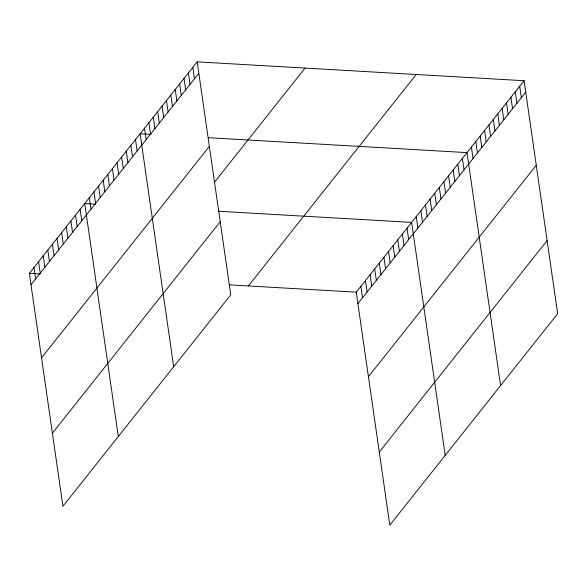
<?xml version="1.0" encoding="UTF-8"?>
<svg xmlns="http://www.w3.org/2000/svg" width="587" height="587" viewBox="0 0 587 587"><rect width="100%" height="100%" fill="white"/><g stroke="black" fill="none" stroke-linecap="round" stroke-linejoin="round"><path stroke-width="0.88" d="M197.181 61.855L230.75 294.828L62.919 506.28L29.35 273.315L197.181 61.855L524.081 80.72L557.65 313.685L389.819 525.145L356.25 292.172L524.081 80.72M31.001 284.746L198.824 73.294M41.53 357.857L209.361 146.398M214.145 182.623L305.057 68.085M52.39 433.177L220.213 221.717M248.374 285.95L416.205 74.49M357.901 303.604L525.725 92.152M368.431 376.715L536.261 165.255M379.29 452.034L547.113 240.582M150.903 134.379L140.117 133.755L173.686 366.721M208.436 137.696L467.017 152.613L500.586 385.578M95.52 204.159L84.733 203.535L118.303 436.501M218.261 211.239L411.634 222.392L445.203 455.358M29.35 273.315L40.136 273.938M229.561 284.864L356.25 292.172M519.686 86.245L521.337 97.684M515.298 91.777L516.949 103.209M510.91 97.31L512.561 108.742M506.522 102.842L508.166 114.274M502.134 108.368L503.778 119.807M497.739 113.9L499.39 125.332M493.351 119.432L495.002 130.864M488.964 124.958L490.615 136.397M484.576 130.49L486.219 141.922M480.188 136.023L481.832 147.454M475.793 141.555L477.444 152.987M471.405 147.08L473.056 158.519M462.402 158.424L464.053 169.863M457.787 164.243L459.438 175.674M453.171 170.054L454.822 181.493M448.556 175.873L450.207 187.304M443.941 181.691L445.592 193.123M439.325 187.502L440.976 198.934M434.71 193.321L436.361 204.753M430.095 199.132L431.746 210.564M425.48 204.951L427.131 216.383M420.864 210.762L422.515 222.194M416.249 216.581L417.9 228.013M407.018 228.211L408.669 239.643M402.403 234.022L404.054 245.454M397.788 239.841L399.439 251.273M393.173 245.652L394.824 257.084M388.557 251.471L390.208 262.903M383.942 257.282L385.593 268.714M379.327 263.101L380.978 274.533M374.711 268.912L376.362 280.344M370.096 274.731L371.747 286.163M365.481 280.542L367.132 291.974M360.866 286.361L362.517 297.792M192.785 67.388L194.436 78.819M188.398 72.92L190.049 84.352M184.01 78.453L185.661 89.884M179.622 83.978L181.266 95.417M175.234 89.51L176.878 100.942M170.839 95.043L172.49 106.474M166.451 100.568L168.102 112.007M162.063 106.1L163.707 117.532M157.676 111.633L159.319 123.065M153.288 117.165L154.931 128.597M148.893 122.69L150.543 134.13M144.505 128.223L146.156 139.655M135.502 139.567L137.145 150.998M130.886 145.385L132.53 156.817M126.271 151.197L127.915 162.636M121.656 157.015L123.299 168.447M117.04 162.826L118.684 174.266M112.425 168.645L114.069 180.077M107.81 174.456L109.453 185.896M103.195 180.275L104.838 191.707M98.579 186.086L100.223 197.525M93.964 191.905L95.608 203.337M89.349 197.716L91 209.155M80.118 209.346L81.769 220.785M75.503 215.165L77.154 226.597M70.888 220.976L72.539 232.415M66.272 226.795L67.923 238.227M61.657 232.606L63.308 244.045M57.042 238.425L58.693 249.857M52.426 244.236L54.077 255.675M47.811 250.055L49.462 261.486M43.196 255.866L44.847 267.305M38.581 261.685L40.232 273.116M33.965 267.496L35.616 278.935"/></g></svg>
